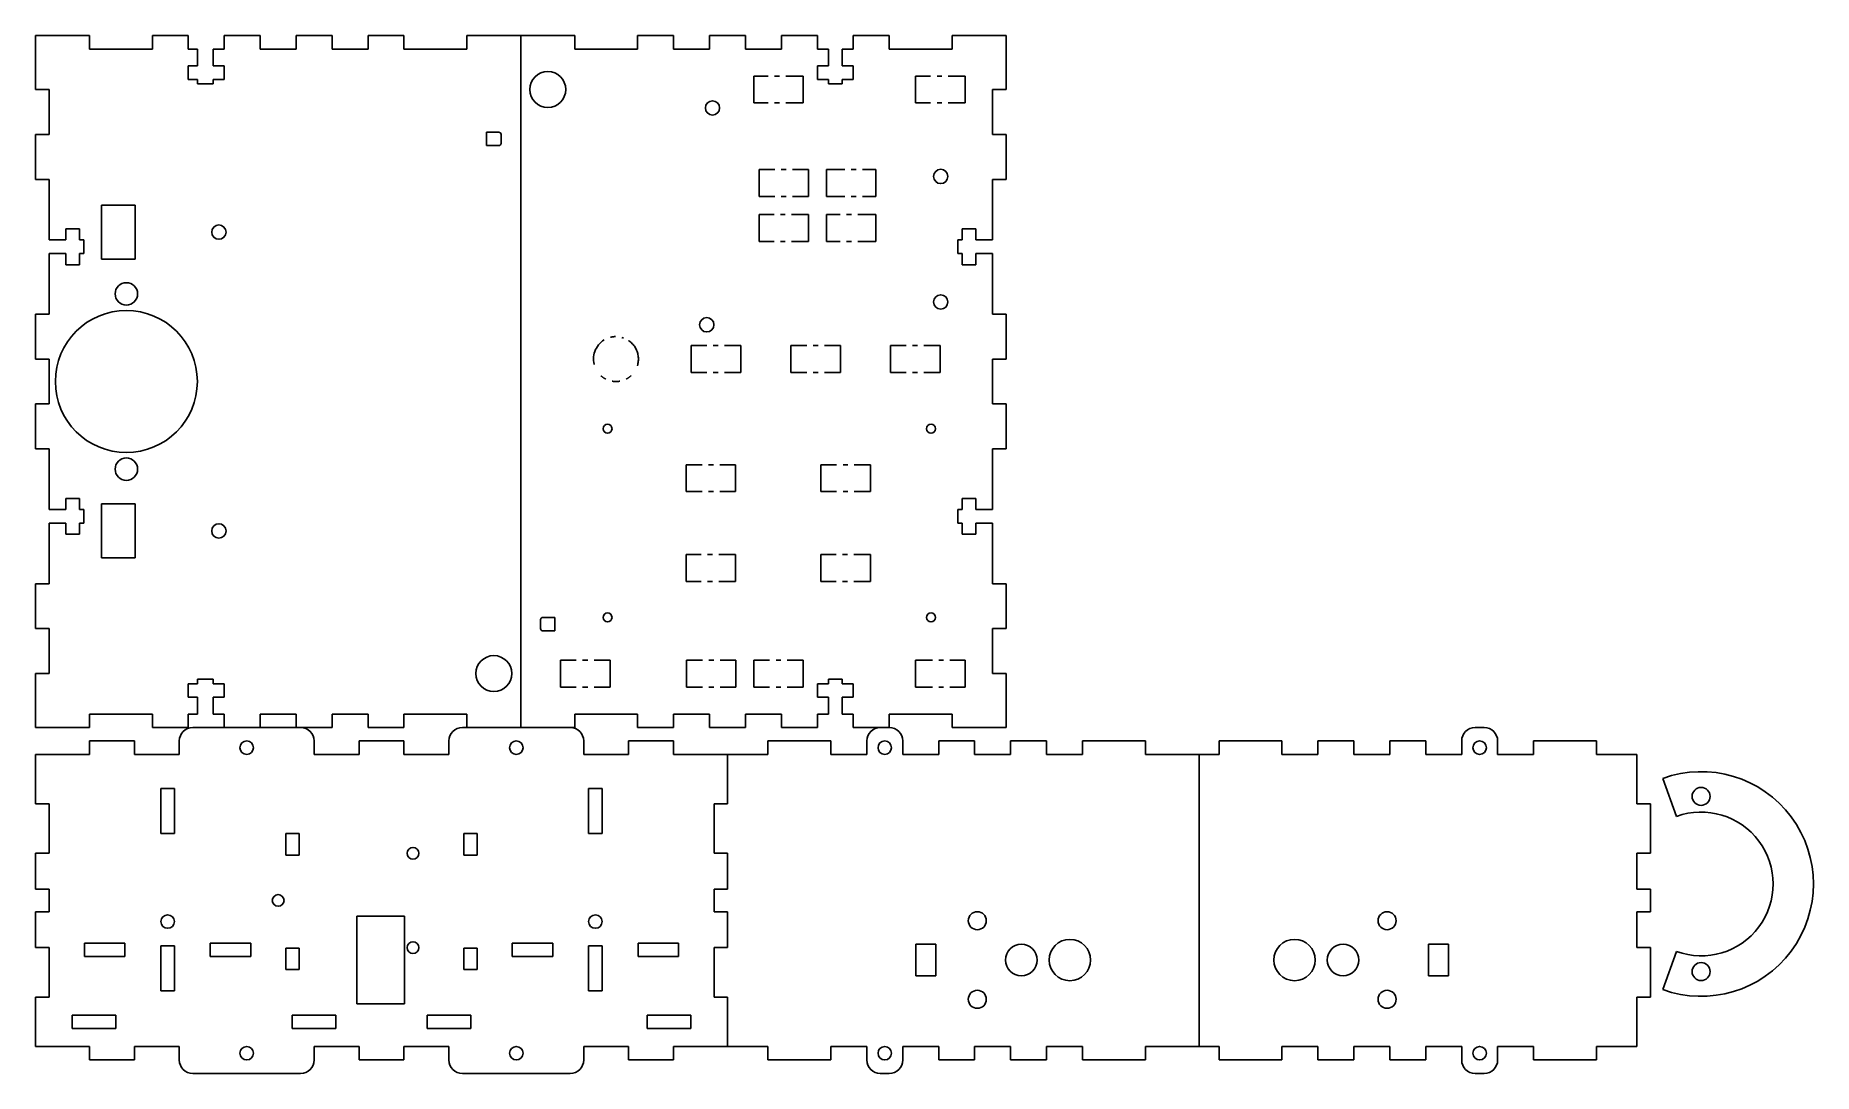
# Model space of a CAD drawing. Header units: centimetres. Extents: x 2.5 to 42.1, y 2.5 to 25.6.
import ezdxf

# ---------------------------------------------------------------- set-up
doc = ezdxf.new("R2010")
doc.units = ezdxf.units.CM
doc.linetypes.add('CENTER', pattern=[1.016, 0.635, -0.127, 0.127, -0.127])

msp = doc.modelspace()

# ---------------------------------------------------------------- linework, layer by layer
at = {"color": 7, "linetype": 'Continuous', "lineweight": 25}
for p, q in [((2.516, 24.409), (2.516, 25.609)), ((3.716, 25.609), (2.516, 25.609)), ((3.716, 25.609), (3.716, 25.309)), ((5.116, 25.609), (5.116, 25.309)), ((5.916, 25.609), (5.116, 25.609)), ((5.916, 25.609), (5.916, 25.309)), ((6.716, 25.609), (6.716, 25.309)), ((7.516, 25.609), (6.716, 25.609)), ((7.516, 25.609), (7.516, 25.309)), ((8.316, 25.609), (8.316, 25.309)), ((9.116, 25.609), (8.316, 25.609)), ((9.116, 25.609), (9.116, 25.309)), ((9.916, 25.609), (9.916, 25.309)), ((10.716, 25.609), (9.916, 25.609)), ((10.716, 25.609), (10.716, 25.309)), ((12.116, 25.609), (12.116, 25.309)), ((13.316, 25.609), (12.116, 25.609)), ((13.316, 25.609), (13.316, 10.209)), ((13.316, 25.609), (14.516, 25.609)), ((14.516, 25.609), (14.516, 25.309)), ((15.916, 25.609), (15.916, 25.309)), ((15.916, 25.609), (16.716, 25.609)), ((16.716, 25.609), (16.716, 25.309)), ((17.516, 25.609), (17.516, 25.309)), ((17.516, 25.609), (18.316, 25.609)), ((18.316, 25.609), (18.316, 25.309)), ((19.116, 25.609), (19.116, 25.309)), ((19.116, 25.609), (19.916, 25.609)), ((19.916, 25.609), (19.916, 25.309)), ((20.716, 25.609), (20.716, 25.309)), ((20.716, 25.609), (21.516, 25.609)), ((21.516, 25.609), (21.516, 25.309)), ((22.916, 25.609), (22.916, 25.309)), ((22.916, 25.609), (24.116, 25.609)), ((24.116, 25.609), (24.116, 24.409)), ((5.116, 25.309), (3.716, 25.309)), ((6.117, 25.309), (5.916, 25.309)), ((6.117, 24.934), (5.916, 24.934)), ((5.916, 24.934), (5.916, 24.634)), ((6.117, 25.309), (6.117, 24.934)), ((6.467, 25.309), (6.467, 24.934)), ((6.716, 25.309), (6.467, 25.309)), ((6.716, 24.934), (6.467, 24.934)), ((6.716, 24.934), (6.716, 24.634)), ((7.516, 25.309), (8.316, 25.309)), ((9.116, 25.309), (9.916, 25.309)), ((10.716, 25.309), (12.116, 25.309)), ((15.916, 25.309), (14.516, 25.309)), ((17.516, 25.309), (16.716, 25.309)), ((19.116, 25.309), (18.316, 25.309)), ((19.916, 25.309), (20.166, 25.309)), ((20.166, 24.934), (19.916, 24.934)), ((19.916, 24.934), (19.916, 24.634)), ((20.166, 25.309), (20.166, 24.934)), ((20.466, 25.309), (20.466, 24.934)), ((20.466, 25.309), (20.716, 25.309)), ((20.716, 24.934), (20.466, 24.934)), ((20.716, 24.934), (20.716, 24.634)), ((21.516, 25.309), (22.916, 25.309)), ((6.117, 24.634), (5.916, 24.634)), ((6.117, 24.634), (6.117, 24.536)), ((6.467, 24.536), (6.117, 24.536)), ((6.467, 24.634), (6.467, 24.536)), ((6.716, 24.634), (6.467, 24.634)), ((20.166, 24.634), (19.916, 24.634)), ((20.166, 24.634), (20.166, 24.536)), ((20.166, 24.536), (20.466, 24.536)), ((20.466, 24.634), (20.466, 24.536)), ((20.716, 24.634), (20.466, 24.634)), ((2.516, 24.409), (2.816, 24.409)), ((2.816, 23.409), (2.816, 24.409)), ((24.116, 24.409), (23.816, 24.409)), ((23.816, 23.409), (23.816, 24.409)), ((2.516, 22.409), (2.516, 23.409)), ((2.516, 23.409), (2.816, 23.409)), ((12.826, 23.459), (12.556, 23.459)), ((12.556, 23.159), (12.556, 23.459)), ((12.876, 23.209), (12.876, 23.409)), ((24.116, 23.409), (23.816, 23.409)), ((24.116, 23.409), (24.116, 22.409)), ((12.826, 23.159), (12.556, 23.159)), ((2.516, 22.409), (2.816, 22.409)), ((2.816, 21.059), (2.816, 22.409)), ((24.116, 22.409), (23.816, 22.409)), ((23.816, 21.059), (23.816, 22.409)), ((3.981, 21.834), (3.981, 20.634)), ((4.731, 21.834), (3.981, 21.834)), ((4.731, 20.634), (4.731, 21.834)), ((2.816, 21.059), (3.191, 21.059)), ((3.191, 21.309), (3.491, 21.309)), ((3.191, 21.309), (3.191, 21.059)), ((3.491, 21.309), (3.491, 21.059)), ((3.491, 21.059), (3.589, 21.059)), ((3.589, 21.059), (3.589, 20.759)), ((23.141, 21.059), (23.043, 21.059)), ((23.043, 21.059), (23.043, 20.759)), ((23.441, 21.309), (23.141, 21.309)), ((23.141, 21.309), (23.141, 21.059)), ((23.441, 21.309), (23.441, 21.059)), ((23.816, 21.059), (23.441, 21.059)), ((2.816, 19.409), (2.816, 20.759)), ((2.816, 20.759), (3.191, 20.759)), ((3.191, 20.759), (3.191, 20.509)), ((3.491, 20.759), (3.491, 20.509)), ((3.491, 20.759), (3.589, 20.759)), ((3.981, 20.634), (4.731, 20.634)), ((23.141, 20.759), (23.043, 20.759)), ((23.141, 20.759), (23.141, 20.509)), ((23.441, 20.759), (23.441, 20.509)), ((23.816, 20.759), (23.441, 20.759)), ((23.816, 19.409), (23.816, 20.759)), ((3.191, 20.509), (3.491, 20.509)), ((23.441, 20.509), (23.141, 20.509)), ((2.516, 18.409), (2.516, 19.409)), ((2.516, 19.409), (2.816, 19.409)), ((24.116, 19.409), (23.816, 19.409)), ((24.116, 19.409), (24.116, 18.409)), ((2.516, 18.409), (2.816, 18.409)), ((2.816, 17.409), (2.816, 18.409)), ((24.116, 18.409), (23.816, 18.409)), ((23.816, 18.409), (23.816, 17.409)), ((2.516, 16.409), (2.516, 17.409)), ((2.516, 17.409), (2.816, 17.409)), ((24.116, 17.409), (23.816, 17.409)), ((24.116, 17.409), (24.116, 16.409)), ((2.516, 16.409), (2.816, 16.409)), ((2.816, 16.409), (2.816, 15.059)), ((24.116, 16.409), (23.816, 16.409)), ((23.816, 16.409), (23.816, 15.059)), ((2.816, 15.059), (3.191, 15.059)), ((3.191, 15.309), (3.491, 15.309)), ((3.191, 15.059), (3.191, 15.309)), ((3.491, 15.059), (3.491, 15.309)), ((3.491, 15.059), (3.589, 15.059)), ((3.589, 14.759), (3.589, 15.059)), ((3.981, 15.184), (3.981, 13.984)), ((4.731, 15.184), (3.981, 15.184)), ((4.731, 13.984), (4.731, 15.184)), ((23.141, 15.059), (23.043, 15.059)), ((23.043, 14.759), (23.043, 15.059)), ((23.441, 15.309), (23.141, 15.309)), ((23.141, 15.059), (23.141, 15.309)), ((23.441, 15.059), (23.441, 15.309)), ((23.816, 15.059), (23.441, 15.059)), ((2.816, 14.759), (2.816, 13.409)), ((2.816, 14.759), (3.191, 14.759)), ((3.191, 14.509), (3.191, 14.759)), ((3.491, 14.509), (3.491, 14.759)), ((3.491, 14.759), (3.589, 14.759)), ((23.141, 14.759), (23.043, 14.759)), ((23.141, 14.509), (23.141, 14.759)), ((23.441, 14.509), (23.441, 14.759)), ((23.816, 14.759), (23.441, 14.759)), ((23.816, 14.759), (23.816, 13.409)), ((3.191, 14.509), (3.491, 14.509)), ((23.441, 14.509), (23.141, 14.509)), ((3.981, 13.984), (4.731, 13.984)), ((2.516, 12.409), (2.516, 13.409)), ((2.516, 13.409), (2.816, 13.409)), ((24.116, 13.409), (23.816, 13.409)), ((24.116, 13.409), (24.116, 12.409)), ((2.516, 12.409), (2.816, 12.409)), ((2.816, 12.409), (2.816, 11.409)), ((13.756, 12.609), (13.756, 12.409)), ((13.806, 12.659), (14.076, 12.659)), ((13.806, 12.359), (14.076, 12.359)), ((14.076, 12.659), (14.076, 12.359)), ((24.116, 12.409), (23.816, 12.409)), ((23.816, 12.409), (23.816, 11.409)), ((2.516, 10.209), (2.516, 11.409)), ((2.516, 11.409), (2.816, 11.409)), ((6.117, 11.184), (5.916, 11.184)), ((5.916, 10.884), (5.916, 11.184)), ((6.467, 11.282), (6.117, 11.282)), ((6.117, 11.184), (6.117, 11.282)), ((6.467, 11.184), (6.467, 11.282)), ((6.716, 11.184), (6.467, 11.184)), ((6.716, 10.884), (6.716, 11.184)), ((20.166, 11.184), (19.916, 11.184)), ((19.916, 10.884), (19.916, 11.184)), ((20.166, 11.282), (20.466, 11.282)), ((20.166, 11.184), (20.166, 11.282)), ((20.466, 11.184), (20.466, 11.282)), ((20.716, 11.184), (20.466, 11.184)), ((20.716, 10.884), (20.716, 11.184)), ((24.116, 11.409), (23.816, 11.409)), ((24.116, 11.409), (24.116, 10.209)), ((6.117, 10.884), (5.916, 10.884)), ((6.117, 10.509), (6.117, 10.884)), ((6.467, 10.509), (6.467, 10.884)), ((6.716, 10.884), (6.467, 10.884)), ((20.166, 10.884), (19.916, 10.884)), ((20.166, 10.509), (20.166, 10.884)), ((20.466, 10.509), (20.466, 10.884)), ((20.716, 10.884), (20.466, 10.884)), ((5.116, 10.509), (3.716, 10.509)), ((3.716, 10.209), (3.716, 10.509)), ((5.116, 10.209), (5.116, 10.509)), ((6.117, 10.509), (5.916, 10.509)), ((5.916, 10.209), (5.916, 10.509)), ((6.716, 10.509), (6.467, 10.509)), ((6.716, 10.209), (6.716, 10.509)), ((7.516, 10.509), (8.316, 10.509)), ((7.516, 10.209), (7.516, 10.509)), ((8.316, 10.209), (8.316, 10.509)), ((9.116, 10.509), (9.916, 10.509)), ((9.116, 10.209), (9.116, 10.509)), ((9.916, 10.209), (9.916, 10.509)), ((10.716, 10.509), (12.116, 10.509)), ((10.716, 10.209), (10.716, 10.509)), ((12.116, 10.209), (12.116, 10.509)), ((15.916, 10.509), (14.516, 10.509)), ((14.516, 10.209), (14.516, 10.509)), ((15.916, 10.209), (15.916, 10.509)), ((17.516, 10.509), (16.716, 10.509)), ((16.716, 10.209), (16.716, 10.509)), ((17.516, 10.209), (17.516, 10.509)), ((19.116, 10.509), (18.316, 10.509)), ((18.316, 10.209), (18.316, 10.509)), ((19.116, 10.209), (19.116, 10.509)), ((19.916, 10.209), (19.916, 10.509)), ((19.916, 10.509), (20.166, 10.509)), ((20.466, 10.509), (20.716, 10.509)), ((20.716, 10.209), (20.716, 10.509)), ((21.516, 10.509), (22.916, 10.509)), ((21.516, 10.209), (21.516, 10.509)), ((22.916, 10.209), (22.916, 10.509)), ((3.716, 10.209), (2.516, 10.209)), ((3.716, 9.609), (3.716, 9.909)), ((4.716, 9.909), (3.716, 9.909)), ((4.716, 9.909), (4.716, 9.609)), ((5.916, 10.209), (5.116, 10.209)), ((5.716, 9.609), (5.716, 9.909)), ((8.416, 10.209), (6.016, 10.209)), ((7.516, 10.209), (6.716, 10.209)), ((9.116, 10.209), (8.316, 10.209)), ((8.716, 9.909), (8.716, 9.609)), ((9.716, 9.609), (9.716, 9.909)), ((10.716, 9.909), (9.716, 9.909)), ((10.716, 10.209), (9.916, 10.209)), ((10.716, 9.909), (10.716, 9.609)), ((11.716, 9.609), (11.716, 9.909)), ((12.016, 10.209), (14.416, 10.209)), ((13.316, 10.209), (12.116, 10.209)), ((13.316, 10.209), (14.516, 10.209)), ((14.716, 9.909), (14.716, 9.609)), ((15.716, 9.609), (15.716, 9.909)), ((16.716, 9.909), (15.716, 9.909)), ((15.916, 10.209), (16.716, 10.209)), ((16.716, 9.909), (16.716, 9.609)), ((17.516, 10.209), (18.316, 10.209)), ((18.816, 9.909), (18.816, 9.609)), ((20.216, 9.909), (18.816, 9.909)), ((19.116, 10.209), (19.916, 10.209)), ((20.216, 9.609), (20.216, 9.909)), ((20.716, 10.209), (21.516, 10.209)), ((21.016, 9.909), (21.016, 9.609)), ((21.316, 10.209), (21.516, 10.209)), ((21.816, 9.609), (21.816, 9.909)), ((22.616, 9.909), (22.616, 9.609)), ((23.416, 9.909), (22.616, 9.909)), ((22.916, 10.209), (24.116, 10.209)), ((23.416, 9.609), (23.416, 9.909)), ((24.216, 9.909), (24.216, 9.609)), ((25.016, 9.909), (24.216, 9.909)), ((25.016, 9.609), (25.016, 9.909)), ((25.816, 9.909), (25.816, 9.609)), ((27.216, 9.909), (25.816, 9.909)), ((27.216, 9.609), (27.216, 9.909)), ((28.856, 9.609), (28.856, 9.909)), ((28.856, 9.909), (30.256, 9.909)), ((30.256, 9.909), (30.256, 9.609)), ((31.056, 9.609), (31.056, 9.909)), ((31.056, 9.909), (31.856, 9.909)), ((31.856, 9.909), (31.856, 9.609)), ((32.656, 9.609), (32.656, 9.909)), ((32.656, 9.909), (33.456, 9.909)), ((33.456, 9.909), (33.456, 9.609)), ((34.256, 9.609), (34.256, 9.909)), ((34.556, 10.209), (34.756, 10.209)), ((35.056, 9.909), (35.056, 9.609)), ((35.856, 9.609), (35.856, 9.909)), ((35.856, 9.909), (37.256, 9.909)), ((37.256, 9.909), (37.256, 9.609)), ((2.516, 9.609), (2.516, 8.509)), ((2.516, 9.609), (3.716, 9.609)), ((4.716, 9.609), (5.716, 9.609)), ((8.716, 9.609), (9.716, 9.609)), ((10.716, 9.609), (11.716, 9.609)), ((14.716, 9.609), (15.716, 9.609)), ((16.716, 9.609), (17.916, 9.609)), ((17.916, 8.509), (17.916, 9.609)), ((18.816, 9.609), (17.916, 9.609)), ((21.016, 9.609), (20.216, 9.609)), ((22.616, 9.609), (21.816, 9.609)), ((24.216, 9.609), (23.416, 9.609)), ((25.816, 9.609), (25.016, 9.609)), ((28.416, 9.609), (27.216, 9.609)), ((28.416, 9.609), (28.856, 9.609)), ((28.416, 3.109), (28.416, 9.609)), ((30.256, 9.609), (31.056, 9.609)), ((31.856, 9.609), (32.656, 9.609)), ((33.456, 9.609), (34.256, 9.609)), ((35.056, 9.609), (35.856, 9.609)), ((37.256, 9.609), (38.156, 9.609)), ((38.156, 9.609), (38.156, 8.509)), ((5.306, 7.849), (5.306, 8.849)), ((5.306, 8.849), (5.606, 8.849)), ((5.606, 8.849), (5.606, 7.849)), ((14.826, 7.849), (14.826, 8.849)), ((14.826, 8.849), (15.126, 8.849)), ((15.126, 8.849), (15.126, 7.849)), ((39.038, 8.229), (38.73, 9.075)), ((2.816, 8.509), (2.516, 8.509)), ((2.816, 7.409), (2.816, 8.509)), ((17.916, 8.509), (17.616, 8.509)), ((17.616, 8.509), (17.616, 7.409)), ((38.156, 8.509), (38.456, 8.509)), ((38.456, 8.509), (38.456, 7.409)), ((5.606, 7.849), (5.306, 7.849)), ((8.089, 7.849), (8.383, 7.849)), ((8.089, 7.369), (8.089, 7.849)), ((8.383, 7.849), (8.383, 7.369)), ((12.049, 7.849), (12.343, 7.849)), ((12.049, 7.369), (12.049, 7.849)), ((12.343, 7.849), (12.343, 7.369)), ((15.126, 7.849), (14.826, 7.849)), ((2.516, 7.409), (2.516, 6.609)), ((2.516, 7.409), (2.816, 7.409)), ((8.383, 7.369), (8.089, 7.369)), ((12.343, 7.369), (12.049, 7.369)), ((17.616, 7.409), (17.916, 7.409)), ((17.916, 6.609), (17.916, 7.409)), ((38.456, 7.409), (38.156, 7.409)), ((38.156, 7.409), (38.156, 6.609)), ((2.816, 6.609), (2.516, 6.609)), ((2.816, 6.109), (2.816, 6.609)), ((17.916, 6.609), (17.616, 6.609)), ((17.616, 6.609), (17.616, 6.109)), ((38.156, 6.609), (38.456, 6.609)), ((38.456, 6.609), (38.456, 6.109)), ((2.516, 6.109), (2.516, 5.309)), ((2.516, 6.109), (2.816, 6.109)), ((9.664, 6.013), (10.727, 6.013)), ((9.664, 4.06), (9.664, 6.013)), ((10.727, 6.013), (10.727, 4.06)), ((17.616, 6.109), (17.916, 6.109)), ((17.916, 5.309), (17.916, 6.109)), ((38.456, 6.109), (38.156, 6.109)), ((38.156, 6.109), (38.156, 5.309)), ((2.816, 5.309), (2.516, 5.309)), ((2.816, 4.209), (2.816, 5.309)), ((3.606, 5.109), (3.606, 5.409)), ((3.606, 5.409), (4.506, 5.409)), ((4.506, 5.409), (4.506, 5.109)), ((5.306, 4.349), (5.306, 5.349)), ((5.306, 5.349), (5.606, 5.349)), ((5.606, 5.349), (5.606, 4.349)), ((6.406, 5.409), (7.306, 5.409)), ((6.406, 5.109), (6.406, 5.409)), ((7.306, 5.409), (7.306, 5.109)), ((8.089, 5.299), (8.383, 5.299)), ((8.089, 4.819), (8.089, 5.299)), ((8.383, 5.299), (8.383, 4.819)), ((12.049, 5.299), (12.343, 5.299)), ((12.049, 4.819), (12.049, 5.299)), ((12.343, 5.299), (12.343, 4.819)), ((13.126, 5.109), (13.126, 5.409)), ((13.126, 5.409), (14.026, 5.409)), ((14.026, 5.409), (14.026, 5.109)), ((14.826, 4.349), (14.826, 5.349)), ((14.826, 5.349), (15.126, 5.349)), ((15.126, 5.349), (15.126, 4.349)), ((15.926, 5.409), (16.826, 5.409)), ((15.926, 5.109), (15.926, 5.409)), ((16.826, 5.409), (16.826, 5.109)), ((17.916, 5.309), (17.616, 5.309)), ((17.616, 5.309), (17.616, 4.209)), ((22.106, 4.684), (22.106, 5.384)), ((22.106, 5.384), (22.556, 5.384)), ((22.556, 5.384), (22.556, 4.684)), ((33.966, 5.384), (33.516, 5.384)), ((33.516, 5.384), (33.516, 4.684)), ((33.966, 4.684), (33.966, 5.384)), ((38.156, 5.309), (38.456, 5.309)), ((38.456, 5.309), (38.456, 4.209)), ((39.038, 5.222), (38.73, 4.376)), ((4.506, 5.109), (3.606, 5.109)), ((7.306, 5.109), (6.406, 5.109)), ((8.383, 4.819), (8.089, 4.819)), ((12.343, 4.819), (12.049, 4.819)), ((14.026, 5.109), (13.126, 5.109)), ((16.826, 5.109), (15.926, 5.109)), ((22.556, 4.684), (22.106, 4.684)), ((33.516, 4.684), (33.966, 4.684)), ((2.516, 4.209), (2.516, 3.109)), ((2.516, 4.209), (2.816, 4.209)), ((5.606, 4.349), (5.306, 4.349)), ((10.727, 4.06), (9.664, 4.06)), ((15.126, 4.349), (14.826, 4.349)), ((17.616, 4.209), (17.916, 4.209)), ((17.916, 3.109), (17.916, 4.209)), ((38.456, 4.209), (38.156, 4.209)), ((38.156, 4.209), (38.156, 3.109)), ((3.331, 3.806), (4.301, 3.806)), ((3.331, 3.512), (3.331, 3.806)), ((4.301, 3.806), (4.301, 3.512)), ((8.231, 3.806), (9.201, 3.806)), ((8.231, 3.512), (8.231, 3.806)), ((9.201, 3.806), (9.201, 3.512)), ((11.231, 3.806), (12.201, 3.806)), ((11.231, 3.512), (11.231, 3.806)), ((12.201, 3.806), (12.201, 3.512)), ((16.131, 3.806), (17.101, 3.806)), ((16.131, 3.512), (16.131, 3.806)), ((17.101, 3.806), (17.101, 3.512)), ((4.301, 3.512), (3.331, 3.512)), ((9.201, 3.512), (8.231, 3.512)), ((12.201, 3.512), (11.231, 3.512)), ((17.101, 3.512), (16.131, 3.512)), ((3.716, 3.109), (2.516, 3.109)), ((3.716, 2.809), (3.716, 3.109)), ((3.716, 2.809), (4.716, 2.809)), ((5.716, 3.109), (4.716, 3.109)), ((4.716, 3.109), (4.716, 2.809)), ((5.716, 2.809), (5.716, 3.109)), ((9.716, 3.109), (8.716, 3.109)), ((8.716, 3.109), (8.716, 2.809)), ((9.716, 2.809), (9.716, 3.109)), ((9.716, 2.809), (10.716, 2.809)), ((11.716, 3.109), (10.716, 3.109)), ((10.716, 3.109), (10.716, 2.809)), ((11.716, 2.809), (11.716, 3.109)), ((15.716, 3.109), (14.716, 3.109)), ((14.716, 3.109), (14.716, 2.809)), ((15.716, 2.809), (15.716, 3.109)), ((15.716, 2.809), (16.716, 2.809)), ((17.916, 3.109), (16.716, 3.109)), ((16.716, 3.109), (16.716, 2.809)), ((17.916, 3.109), (18.816, 3.109)), ((18.816, 3.109), (18.816, 2.809)), ((18.816, 2.809), (20.216, 2.809)), ((20.216, 3.109), (21.016, 3.109)), ((20.216, 2.809), (20.216, 3.109)), ((21.016, 3.109), (21.016, 2.809)), ((21.816, 3.109), (22.616, 3.109)), ((21.816, 2.809), (21.816, 3.109)), ((22.616, 3.109), (22.616, 2.809)), ((22.616, 2.809), (23.416, 2.809)), ((23.416, 3.109), (24.216, 3.109)), ((23.416, 2.809), (23.416, 3.109)), ((24.216, 3.109), (24.216, 2.809)), ((24.216, 2.809), (25.016, 2.809)), ((25.016, 3.109), (25.816, 3.109)), ((25.016, 2.809), (25.016, 3.109)), ((25.816, 3.109), (25.816, 2.809)), ((25.816, 2.809), (27.216, 2.809)), ((27.216, 3.109), (28.416, 3.109)), ((27.216, 2.809), (27.216, 3.109)), ((28.856, 3.109), (28.416, 3.109)), ((28.856, 2.809), (28.856, 3.109)), ((30.256, 2.809), (28.856, 2.809)), ((31.056, 3.109), (30.256, 3.109)), ((30.256, 3.109), (30.256, 2.809)), ((31.056, 2.809), (31.056, 3.109)), ((31.856, 2.809), (31.056, 2.809)), ((32.656, 3.109), (31.856, 3.109)), ((31.856, 3.109), (31.856, 2.809)), ((32.656, 2.809), (32.656, 3.109)), ((33.456, 2.809), (32.656, 2.809)), ((34.256, 3.109), (33.456, 3.109)), ((33.456, 3.109), (33.456, 2.809)), ((34.256, 2.809), (34.256, 3.109)), ((35.856, 3.109), (35.056, 3.109)), ((35.056, 3.109), (35.056, 2.809)), ((35.856, 2.809), (35.856, 3.109)), ((37.256, 2.809), (35.856, 2.809)), ((38.156, 3.109), (37.256, 3.109)), ((37.256, 3.109), (37.256, 2.809)), ((8.416, 2.509), (6.016, 2.509)), ((12.016, 2.509), (14.416, 2.509)), ((21.316, 2.509), (21.516, 2.509)), ((34.556, 2.509), (34.756, 2.509))]:
    msp.add_line(p, q, dxfattribs=at)
at = {"color": 7, "linetype": 'CENTER', "lineweight": 25}
for p, q in [((18.502, 24.709), (18.502, 24.109)), ((18.823, 24.709), (18.502, 24.709)), ((19.073, 24.709), (18.965, 24.709)), ((19.602, 24.709), (19.215, 24.709)), ((19.602, 24.109), (19.602, 24.709)), ((22.102, 24.709), (22.102, 24.109)), ((22.437, 24.709), (22.102, 24.709)), ((22.688, 24.709), (22.579, 24.709)), ((23.202, 24.709), (22.829, 24.709)), ((23.202, 24.109), (23.202, 24.709)), ((18.502, 24.109), (18.823, 24.109)), ((18.965, 24.109), (19.073, 24.109)), ((19.215, 24.109), (19.602, 24.109)), ((22.102, 24.109), (22.437, 24.109)), ((22.579, 24.109), (22.688, 24.109)), ((22.829, 24.109), (23.202, 24.109)), ((18.618, 22.625), (18.618, 22.025)), ((18.969, 22.625), (18.618, 22.625)), ((19.22, 22.625), (19.111, 22.625)), ((19.718, 22.625), (19.361, 22.625)), ((19.718, 22.025), (19.718, 22.625)), ((20.118, 22.625), (20.118, 22.025)), ((20.528, 22.625), (20.118, 22.625)), ((20.779, 22.625), (20.67, 22.625)), ((21.218, 22.625), (20.92, 22.625)), ((21.218, 22.025), (21.218, 22.625)), ((18.618, 22.025), (18.969, 22.025)), ((19.111, 22.025), (19.22, 22.025)), ((19.361, 22.025), (19.718, 22.025)), ((20.118, 22.025), (20.528, 22.025)), ((20.67, 22.025), (20.779, 22.025)), ((20.92, 22.025), (21.218, 22.025)), ((18.618, 21.625), (18.618, 21.025)), ((18.952, 21.625), (18.618, 21.625)), ((19.203, 21.625), (19.094, 21.625)), ((19.718, 21.625), (19.344, 21.625)), ((19.718, 21.025), (19.718, 21.625)), ((20.118, 21.625), (20.118, 21.025)), ((20.423, 21.625), (20.118, 21.625)), ((20.673, 21.625), (20.564, 21.625)), ((21.218, 21.625), (20.815, 21.625)), ((21.218, 21.025), (21.218, 21.625)), ((18.618, 21.025), (18.952, 21.025)), ((19.094, 21.025), (19.203, 21.025)), ((19.344, 21.025), (19.718, 21.025)), ((20.118, 21.025), (20.423, 21.025)), ((20.564, 21.025), (20.673, 21.025)), ((20.815, 21.025), (21.218, 21.025)), ((17.111, 18.709), (17.111, 18.109)), ((17.454, 18.709), (17.111, 18.709)), ((17.705, 18.709), (17.596, 18.709)), ((18.211, 18.709), (17.846, 18.709)), ((18.211, 18.109), (18.211, 18.709)), ((19.329, 18.709), (19.329, 18.109)), ((19.682, 18.709), (19.329, 18.709)), ((19.933, 18.709), (19.824, 18.709)), ((20.429, 18.709), (20.075, 18.709)), ((20.429, 18.109), (20.429, 18.709)), ((21.547, 18.709), (21.547, 18.109)), ((21.893, 18.709), (21.547, 18.709)), ((22.144, 18.709), (22.035, 18.709)), ((22.647, 18.709), (22.285, 18.709)), ((22.647, 18.109), (22.647, 18.709)), ((17.111, 18.109), (17.454, 18.109)), ((17.596, 18.109), (17.705, 18.109)), ((17.846, 18.109), (18.211, 18.109)), ((19.329, 18.109), (19.682, 18.109)), ((19.824, 18.109), (19.933, 18.109)), ((20.075, 18.109), (20.429, 18.109)), ((21.547, 18.109), (21.893, 18.109)), ((22.035, 18.109), (22.144, 18.109)), ((22.285, 18.109), (22.647, 18.109)), ((16.996, 16.058), (16.996, 15.458)), ((17.351, 16.058), (16.996, 16.058)), ((17.602, 16.058), (17.493, 16.058)), ((18.096, 16.058), (17.744, 16.058)), ((18.096, 15.458), (18.096, 16.058)), ((19.996, 16.058), (19.996, 15.458)), ((20.345, 16.058), (19.996, 16.058)), ((20.596, 16.058), (20.487, 16.058)), ((21.096, 16.058), (20.737, 16.058)), ((21.096, 15.458), (21.096, 16.058)), ((16.996, 15.458), (17.351, 15.458)), ((17.493, 15.458), (17.602, 15.458)), ((17.744, 15.458), (18.096, 15.458)), ((19.996, 15.458), (20.345, 15.458)), ((20.487, 15.458), (20.596, 15.458)), ((20.737, 15.458), (21.096, 15.458)), ((16.996, 14.058), (16.996, 13.458)), ((17.33, 14.058), (16.996, 14.058)), ((17.581, 14.058), (17.472, 14.058)), ((18.096, 14.058), (17.723, 14.058)), ((18.096, 13.458), (18.096, 14.058)), ((19.996, 14.058), (19.996, 13.458)), ((20.336, 14.058), (19.996, 14.058)), ((20.586, 14.058), (20.478, 14.058)), ((21.096, 14.058), (20.728, 14.058)), ((21.096, 13.458), (21.096, 14.058)), ((16.996, 13.458), (17.33, 13.458)), ((17.472, 13.458), (17.581, 13.458)), ((17.723, 13.458), (18.096, 13.458)), ((19.996, 13.458), (20.336, 13.458)), ((20.478, 13.458), (20.586, 13.458)), ((20.728, 13.458), (21.096, 13.458)), ((14.202, 11.709), (14.202, 11.109)), ((14.549, 11.709), (14.202, 11.709)), ((14.81, 11.709), (14.691, 11.709)), ((15.302, 11.709), (14.952, 11.709)), ((15.302, 11.109), (15.302, 11.709)), ((17.002, 11.709), (17.002, 11.109)), ((17.359, 11.709), (17.002, 11.709)), ((17.61, 11.709), (17.501, 11.709)), ((18.102, 11.709), (17.751, 11.709)), ((18.102, 11.109), (18.102, 11.709)), ((18.502, 11.709), (18.502, 11.109)), ((18.854, 11.709), (18.502, 11.709)), ((19.105, 11.709), (18.996, 11.709)), ((19.602, 11.709), (19.246, 11.709)), ((19.602, 11.109), (19.602, 11.709)), ((22.102, 11.709), (22.102, 11.109)), ((22.476, 11.709), (22.102, 11.709)), ((22.727, 11.709), (22.618, 11.709)), ((23.202, 11.709), (22.868, 11.709)), ((23.202, 11.109), (23.202, 11.709)), ((14.202, 11.109), (14.549, 11.109)), ((14.691, 11.109), (14.81, 11.109)), ((14.952, 11.109), (15.302, 11.109)), ((17.002, 11.109), (17.359, 11.109)), ((17.501, 11.109), (17.61, 11.109)), ((17.751, 11.109), (18.102, 11.109)), ((18.502, 11.109), (18.854, 11.109)), ((18.996, 11.109), (19.105, 11.109)), ((19.246, 11.109), (19.602, 11.109)), ((22.102, 11.109), (22.476, 11.109)), ((22.618, 11.109), (22.727, 11.109)), ((22.868, 11.109), (23.202, 11.109))]:
    msp.add_line(p, q, dxfattribs=at)
at = {"color": 7, "linetype": 'Continuous', "lineweight": 25}
for centre, radius in [((13.916, 24.409), 0.4), ((17.582, 23.998), 0.159), ((22.662, 22.474), 0.159), ((6.596, 21.234), 0.16), ((4.537, 19.859), 0.25), ((22.662, 19.68), 0.159), ((4.537, 17.909), 1.58), ((17.455, 19.172), 0.159), ((15.246, 16.858), 0.1), ((22.446, 16.858), 0.1), ((4.537, 15.959), 0.25), ((6.596, 14.584), 0.16), ((15.246, 12.658), 0.1), ((22.446, 12.658), 0.1), ((12.716, 11.409), 0.4), ((7.216, 9.759), 0.15), ((13.216, 9.759), 0.15), ((21.416, 9.759), 0.15), ((34.656, 9.759), 0.15), ((39.585, 8.676), 0.2), ((10.916, 7.409), 0.13), ((7.916, 6.359), 0.13), ((5.456, 5.889), 0.15), ((14.976, 5.889), 0.15), ((23.476, 5.909), 0.2), ((32.596, 5.909), 0.2), ((10.916, 5.309), 0.13), ((24.456, 5.034), 0.35), ((25.536, 5.034), 0.46), ((30.536, 5.034), 0.46), ((31.616, 5.034), 0.35), ((39.585, 4.776), 0.2), ((23.476, 4.159), 0.2), ((32.596, 4.159), 0.2), ((7.216, 2.959), 0.15), ((13.216, 2.959), 0.15), ((21.416, 2.959), 0.15), ((34.656, 2.959), 0.15)]:
    msp.add_circle(centre, radius, dxfattribs=at)
for centre, radius, start, end in [((12.826, 23.409), 0.05, 0, 90), ((12.826, 23.209), 0.05, 270, 0), ((13.806, 12.609), 0.05, 90, 180), ((13.806, 12.409), 0.05, 180, 270), ((6.016, 9.909), 0.3, 90, 180), ((8.416, 9.909), 0.3, 0, 90), ((12.016, 9.909), 0.3, 90, 180), ((14.416, 9.909), 0.3, 0, 90), ((21.316, 9.909), 0.3, 90, 180), ((21.516, 9.909), 0.3, 0, 90), ((34.556, 9.909), 0.3, 90, 180), ((34.756, 9.909), 0.3, 0, 90), ((39.585, 6.726), 2.5, 250, 110), ((39.585, 6.726), 1.6, 250, 110), ((6.016, 2.809), 0.3, 180, 270), ((8.416, 2.809), 0.3, 270, 0), ((12.016, 2.809), 0.3, 180, 270), ((14.416, 2.809), 0.3, 270, 0), ((21.316, 2.809), 0.3, 180, 270), ((21.516, 2.809), 0.3, 270, 0), ((34.556, 2.809), 0.3, 180, 270), ((34.756, 2.809), 0.3, 270, 0)]:
    msp.add_arc(centre, radius, start, end, dxfattribs=at)
at = {"color": 7, "linetype": 'CENTER', "lineweight": 25}
for start, end in [(121.4799, 198.4941), (91.2085, 103.8232), (342.6861, 74.8004), (228.3113, 243.4328), (260.5623, 279.8057), (296.9736, 312.1765)]:
    msp.add_arc((15.433, 18.409), 0.5, start, end, dxfattribs=at)

doc.saveas('drawing.dxf')
